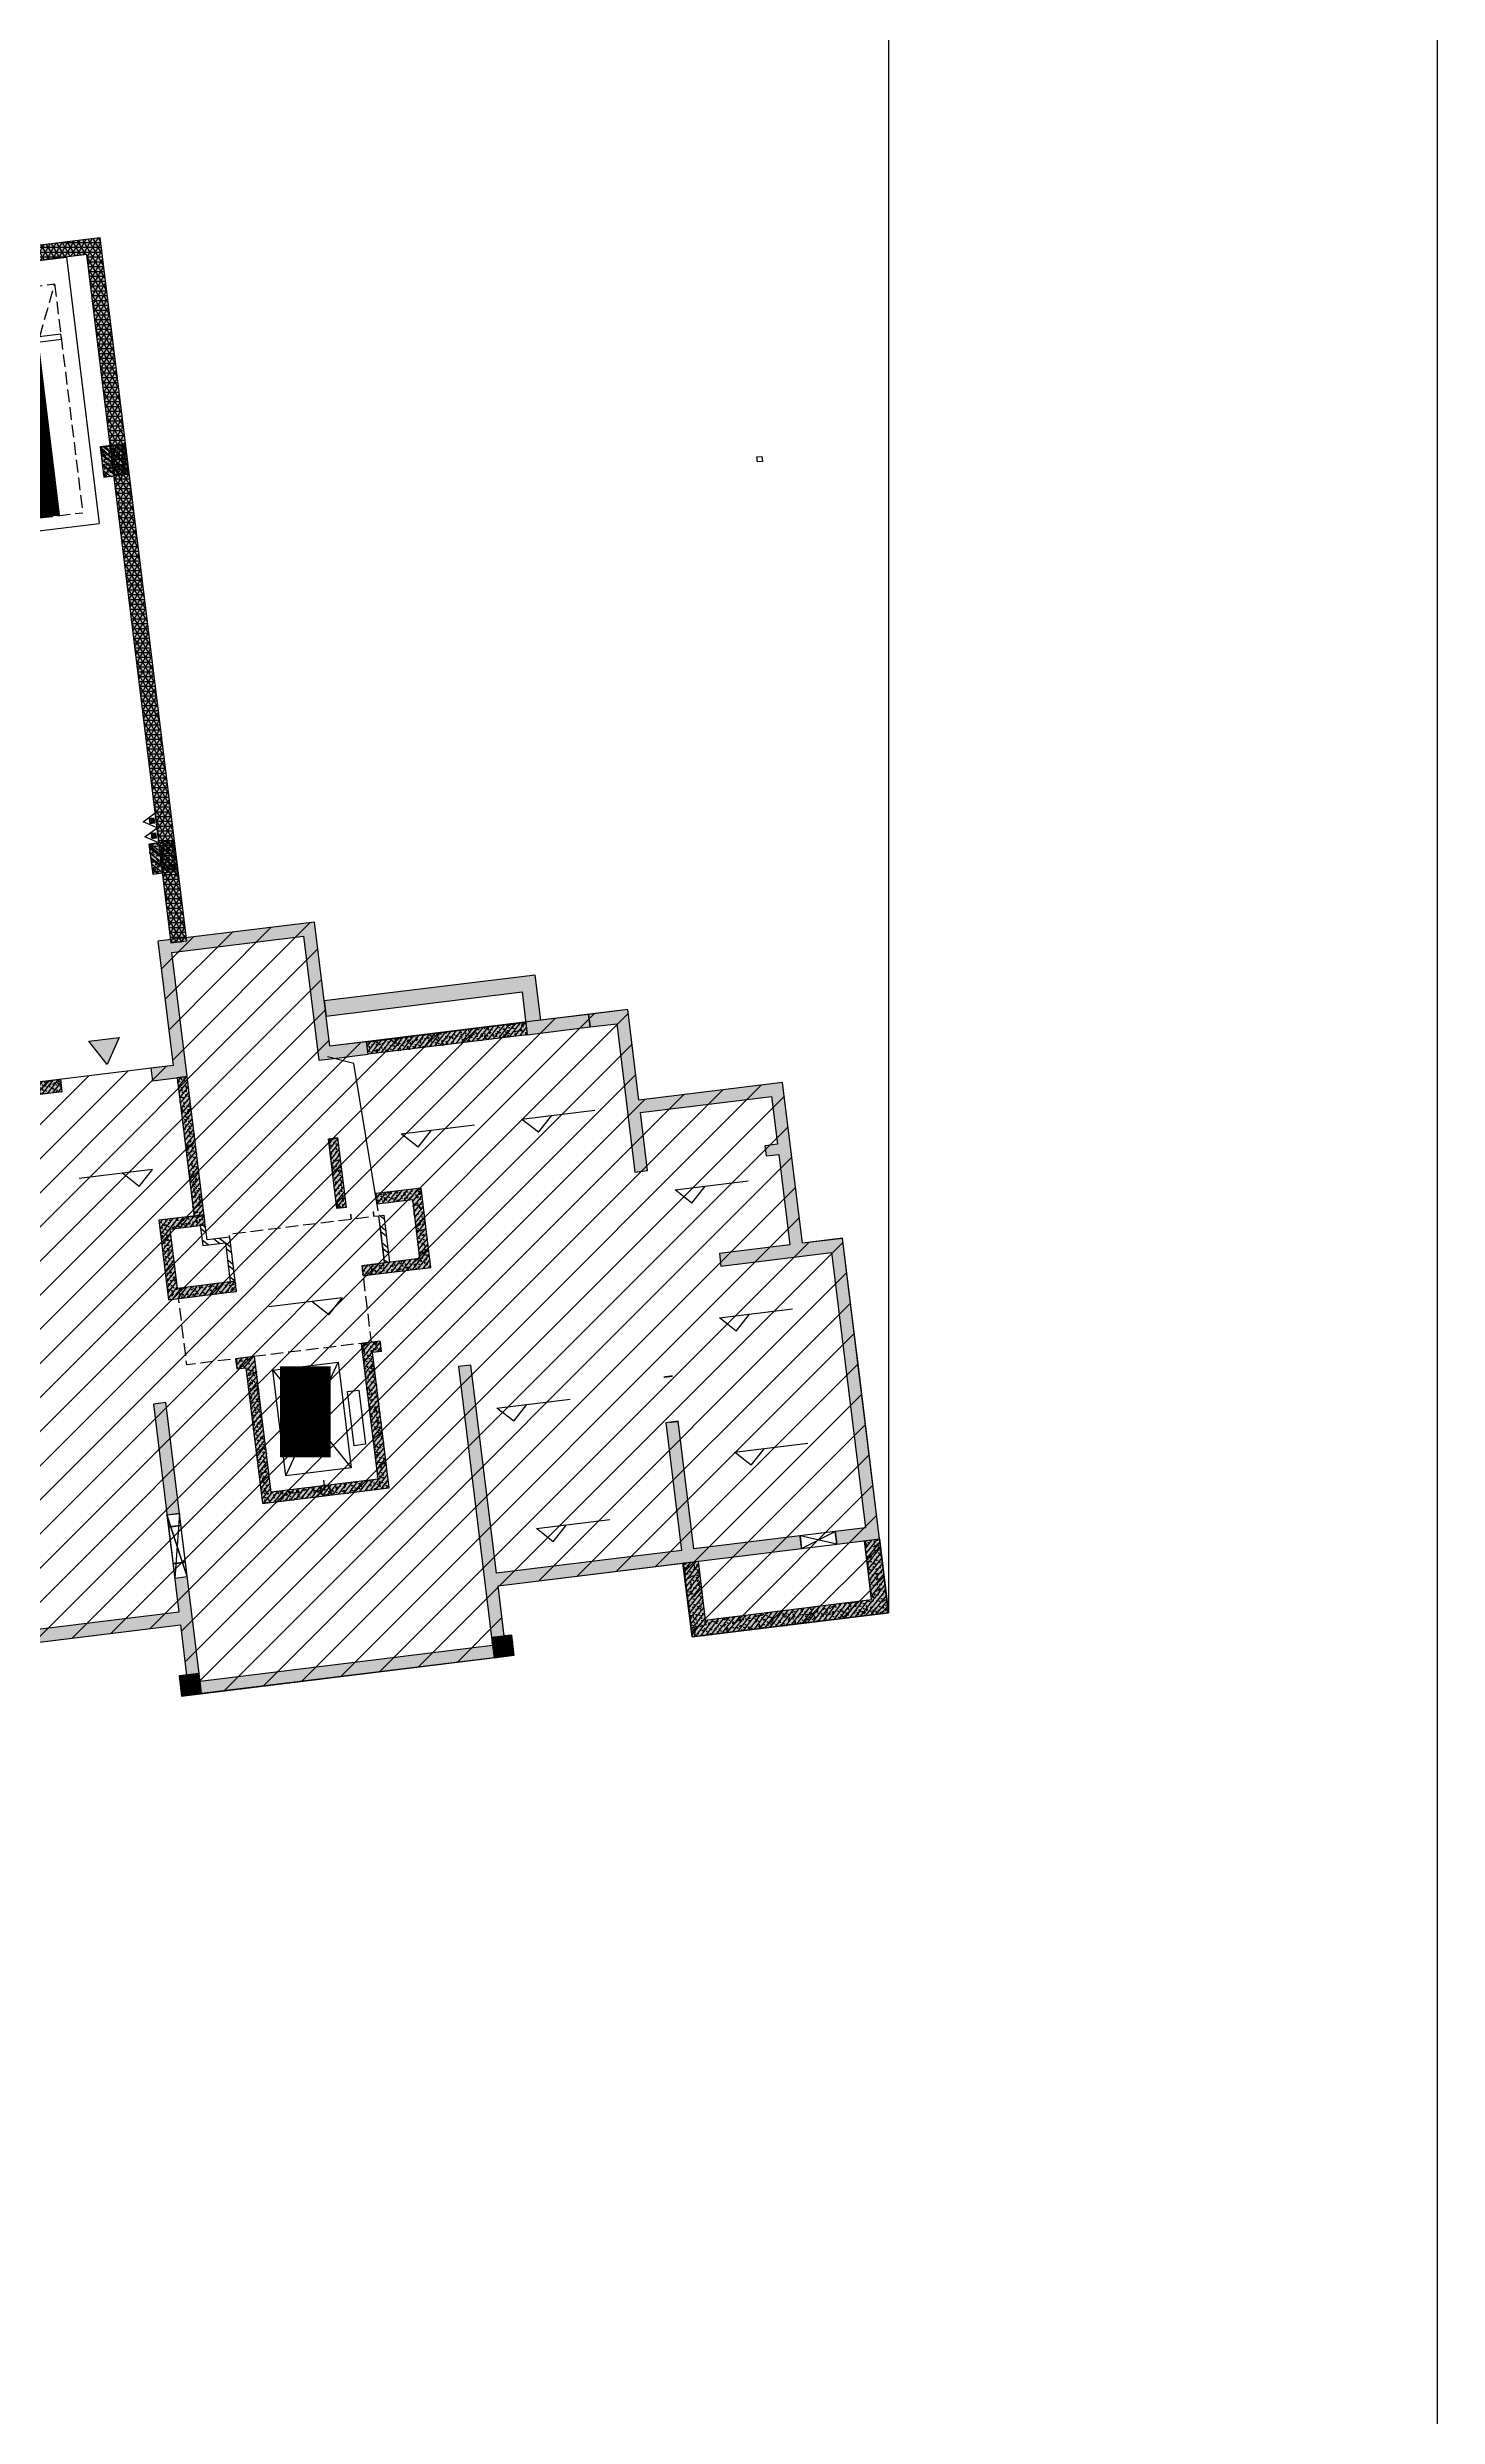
# Model space of a CAD drawing. Extents: x -1338203 to 1886333, y -783476 to 1038610.
# Drawn here: x 868427 to 895886, y -481366 to -434583 of the extents above; entities that cross this region are included whole.
import ezdxf
from ezdxf.enums import TextEntityAlignment as Align

# ---------------------------------------------------------------- set-up
doc = ezdxf.new("R2010")
doc.units = 0
doc.header["$LTSCALE"] = 1000
doc.header["$MEASUREMENT"] = 0
doc.linetypes.add('A-001-平面B2$0$__DASH', pattern=[0.35, 0.25, -0.1])
doc.linetypes.add('A01-125-交通核文字编号B2_镜像Y轴$0$DASH', pattern=[0.35, 0.25, -0.1])
for name, color, linetype, plot in [('0A-X-AREA', 6, 'Continuous', False), ('A-001-主楼组合参照B2$0$0A-X-AREA', 6, 'Continuous', False), ('A-03-平面B2$0$AAD-A-MARK', 6, 'Continuous', False), ('A-125-交通核B2$0$AAD-A-MARK', 6, 'Continuous', False), ('A01-125-交通核文字编号B2_镜像Y轴$0$AAD-A-MARK', 6, 'Continuous', False), ('S001南区墙柱$0$S001-墙柱B1_1$0$0S-A-TIPS', 10, 'Continuous', False)]:
    doc.layers.add(name, color=color, linetype=linetype, plot=plot)
for name, color, linetype in [('A-001-主楼相对位置参照$0$SURFACE', 6, 'Continuous'), ('A-001-车位参照B2$0$A-001-车位参照B2$0$0A-P-PKNG-CAR(A)', 43, 'Continuous'), ('A-03-平面B2$0$0A-A-SYMB-ELEV', 150, 'Continuous'), ('A-03-平面B2$0$0A-O-HOLE', 52, 'Continuous'), ('A-03-平面B2$0$0A-S-WALL', 255, 'Continuous'), ('A-125-交通核B2$0$0A-E-EVTR', 2, 'Continuous'), ('A-125-交通核B2$0$0A-O-HOLE', 52, 'Continuous'), ('A01-125-交通核文字编号B2_镜像Y轴$0$0A-A-SYMB-ELEV', 150, 'Continuous'), ('A01-125-交通核文字编号B2_镜像Y轴$0$0A-A-SYMB-NAME', 13, 'Continuous'), ('M03预留预埋-B2$0$0M-A-JGLD', 3, 'Continuous'), ('M03预留预埋-B2$0$0M-A-LD', 4, 'Continuous'), ('p-a-core', 1, 'Continuous'), ('p-a-regular', 5, 'Continuous'), ('S-03-墙柱B2_B1(QB)$0$0S-CC-LINE', 52, 'Continuous'), ('S-03-墙柱B2_B1(QB)$0$0S-CW-HATCH', 251, 'Continuous'), ('S-03-墙柱B2_B1(QB)$0$0S-CW-HATCH-UP', 251, 'Continuous'), ('S-03-墙柱B2_B1(QB)$0$0S-CW-LINE', 72, 'Continuous'), ('S-03-墙柱B2_B1(QB)$0$0S-S-HOLE', 55, 'Continuous'), ('S001南区墙柱$0$0S-CW-HATCH', 251, 'Continuous'), ('S001南区墙柱$0$0S-CW-HATCH-UP', 251, 'Continuous'), ('S001南区墙柱$0$0S-F-WALL-HATCH', 251, 'Continuous'), ('S001南区墙柱$0$0S-F-WALL-HATCH-UP', 251, 'Continuous'), ('S001南区墙柱$0$0S-F-WALL-LINE', 202, 'Continuous'), ('S001南区墙柱$0$S001-墙柱B1_1$0$0S-CC-LINE', 52, 'Continuous'), ('S001南区墙柱$0$S001-墙柱B1_1$0$0S-CW-HATCH-UP', 251, 'Continuous'), ('S001地下二墙柱$0$0S-CW-LINE', 72, 'Continuous'), ('地面指向箭头', 7, 'Continuous'), ('负二层消火栓$0$负二层消火栓$1$0P-EQUIP-FH', 7, 'Continuous')]:
    doc.layers.add(name, color=color, linetype=linetype)
doc.styles.add('S001南区墙柱$0$S001-墙柱B1_1$0$AAD-S', font='aad-s.shx', dxfattribs={"width": 0.7, "bigfont": 'aad-hztxt.shx'})
pattern_1 = [(45, (0, 0), (-168.38, 168.38), []), (45, (112.25, 0), (-168.38, 168.38), [])]
pattern_2 = [(45, (-12188.56, -2827.84), (-53.03301, 53.03301), []), (50, (-12188.56, -2827.84), (215.17805, -18.8256), [22.5, -247.5]), (355, (-12188.56, -2827.84), (-41.6254, 225.6576), [18, -198]), (100.4514, (-12170.63, -2829.4), (173.5528, 206.8319), [19.122, -210.3426]), (46.1842, (-12188.56, -2767.84), (320.1723, -49.6557), [33.75, -371.25]), (96.6356, (-12161.88, -2771.98), (280.3988, 292.2354), [28.683, -315.514]), (351.1842, (-12188.56, -2767.84), (280.3986, 292.2356), [27, -297]), (21, (-12158.56, -2782.84), (179.0721, -120.7857), [22.5, -247.5]), (326, (-12158.56, -2782.84), (72.9946, 217.545), [18, -198]), (71.4514, (-12143.64, -2792.9), (252.0668, 96.7591), [19.122, -210.3426]), (37.5, (-12188.56, -2827.84), (3.64796, 99.86816), [0, -195.6, 0, -201, 0, -198.75]), (7.5, (-12188.56, -2827.84), (78.92086, 118.3235), [0, -114.6, 0, -191.1, 0, -75.75]), (327.5, (-12255.46, -2827.84), (160.14673, -6.76646), [0, -75, 0, -234, 0, -310.5]), (317.5, (-12285.46, -2827.84), (174.95585, 30.0315), [0, -97.5, 0, -155.4, 0, -220.5])]
pattern_3 = [(45, (0, 0), (-53.03301, 53.03301), []), (50, (0, 0), (215.1781, -18.8256), [22.5, -247.5]), (355, (0, 0), (-41.6254, 225.6576), [18, -198]), (100.4514, (17.93, -1.57), (173.5528, 206.8319), [19.122, -210.3426]), (46.1842, (0, 60), (320.1723, -49.6557), [33.75, -371.25]), (96.6356, (26.68, 55.86), (280.3988, 292.2354), [28.683, -315.514]), (351.1842, (0, 60), (280.3986, 292.2356), [27, -297]), (21, (30, 45), (179.0721, -120.7857), [22.5, -247.5]), (326, (30, 45), (72.9946, 217.545), [18, -198]), (71.4514, (44.92, 34.93), (252.0668, 96.7591), [19.122, -210.3426]), (37.5, (0, 0), (3.64796, 99.86816), [0, -195.6, 0, -201, 0, -198.75]), (7.5, (0, 0), (78.92086, 118.3235), [0, -114.6, 0, -191.1, 0, -75.75]), (327.5, (-66.9, 0), (160.14673, -6.76646), [0, -75, 0, -234, 0, -310.5]), (317.5, (-96.9, 0), (174.95585, 30.0315), [0, -97.5, 0, -155.4, 0, -220.5])]

# ---------------------------------------------------------------- blocks, each defined once
blk = doc.blocks.new('A-001-主楼相对位置参照')
at = {"layer": 'A-001-主楼相对位置参照$0$SURFACE', "ltscale": 0.5, "elevation": 83050}
blk.add_lwpolyline([(116087, -279159), (116074, -279060), (116174, -279048), (116186, -279147)], close=True, dxfattribs=at)
blk.add_lwpolyline([(116087, -279159), (116074, -279060), (116174, -279048), (116186, -279147)], close=True, dxfattribs=at)
blk = doc.blocks.new('A01-125-交通核文字编号B2_镜像Y轴')
at = {"layer": 'A01-125-交通核文字编号B2_镜像Y轴$0$0A-A-SYMB-ELEV'}
for p, q in [((795, 3728), (-664, 3728)), ((495, 3428), (195, 3728)), ((495, 3428), (795, 3728))]:
    blk.add_line(p, q, dxfattribs=at)
at = {"layer": 'A01-125-交通核文字编号B2_镜像Y轴$0$0A-A-SYMB-NAME', "linetype": 'A01-125-交通核文字编号B2_镜像Y轴$0$DASH', "extrusion": (-1.22465e-16, 0, -1), "flags": 128}
blk.add_lwpolyline([(-1260, 2790), (2410, 2790), (2410, 4110), (1260, 4110), (1260, 5250), (-1710, 5250), (-1712, 4310), (-1260, 4310)], close=True, dxfattribs=at)
at = {"layer": 'A01-125-交通核文字编号B2_镜像Y轴$0$AAD-A-MARK', "extrusion": (-1.22465e-16, 0, -1)}
for q in [(-200, 0), (0, 200)]:
    blk.add_line((0, 0), q, dxfattribs=at)
blk.add_circle((0, 0), 100, dxfattribs=at)
blk = doc.blocks.new('A-125-交通核B2$0$xx')
at = {"layer": 'A-125-交通核B2$0$0A-E-EVTR'}
for p, q in [((1798, 2385), (498, 2385)), ((498, 2385), (498, 285)), ((1798, 285), (498, 2385)), ((1798, 2385), (498, 285)), ((1798, 285), (1798, 2385)), ((381, 1791), (156, 1791)), ((156, 1791), (156, 711)), ((381, 711), (381, 1791)), ((156, 711), (381, 711)), ((498, 285), (1798, 285))]:
    blk.add_line(p, q, dxfattribs=at)
blk = doc.blocks.new('A-125-交通核B2')
h = blk.add_hatch()
h.set_pattern_fill('ANSI32', color=256, scale=50)
h.set_pattern_definition(pattern_1)
h.paths.add_polyline_path([(-1713, 5250), (-1810, 5250), (-1810, 4310), (-1713, 4310)])
h = blk.add_hatch()
h.set_pattern_fill('ANSI32', color=256, scale=50)
h.set_pattern_definition(pattern_1)
h.paths.add_polyline_path([(1360, 4310), (1260, 4310), (1260, 5190), (1710, 5190), (1710, 5490), (1810, 5490), (1810, 5090), (1360, 5090)])
for points in [[(-1713, 5250), (-1810, 5250), (-1810, 4310), (-1713, 4310)], [(1360, 4310), (1260, 4310), (1260, 5190), (1710, 5190), (1710, 5490), (1810, 5490), (1810, 5090), (1360, 5090)]]:
    blk.add_lwpolyline(points, close=True)
at = {"layer": 'A-125-交通核B2$0$0A-O-HOLE', "flags": 128}
blk.add_lwpolyline([(-1710, 5350), (-1593, 8294), (-1090, 8490)], dxfattribs=at)
at = {"layer": 'A-125-交通核B2$0$AAD-A-MARK'}
for q in [(0, 200), (200, 0)]:
    blk.add_line((0, 0), q, dxfattribs=at)
blk.add_circle((0, 0), 100, dxfattribs=at)
blk.add_blockref('A-125-交通核B2$0$xx', (-1060, 90))
blk = doc.blocks.new('A-03-平面B2')
at = {"layer": 'A-03-平面B2$0$0A-A-SYMB-ELEV'}
for p, q in [((18688, 6702), (17229, 6702)), ((18388, 6402), (18088, 6702)), ((18388, 6402), (18688, 6702)), ((23950, 6500), (23650, 6800)), ((23650, 6800), (25109, 6800)), ((23950, 6500), (24250, 6800)), ((26344, 6500), (26044, 6800)), ((26044, 6800), (27502, 6800)), ((26344, 6500), (26644, 6800)), ((29182, 4742), (28882, 5042)), ((28882, 5042), (30341, 5042)), ((29182, 4742), (29482, 5042)), ((29744, 2129), (29444, 2429)), ((29444, 2429), (30902, 2429)), ((29744, 2129), (30044, 2429)), ((25163, 895), (24863, 1195)), ((24863, 1195), (26322, 1195)), ((25163, 895), (25463, 1195)), ((29715, -539), (29415, -239)), ((29415, -239), (30874, -239)), ((29715, -539), (30015, -239)), ((25649, -1562), (25349, -1262)), ((25349, -1262), (26808, -1262)), ((25649, -1562), (25949, -1262))]:
    blk.add_line(p, q, dxfattribs=at)
at = {"layer": 'A-03-平面B2$0$0A-O-HOLE', "flags": 128}
blk.add_lwpolyline([(18390, -110), (18140, -110), (18140, -1360), (18390, -1360)], close=True, dxfattribs=at)
for points in [[(18390, -110), (18140, -1360)], [(18390, -1360), (18140, -110)]]:
    blk.add_lwpolyline(points, dxfattribs=at)
at = {"layer": 'A-03-平面B2$0$AAD-A-MARK'}
for q in [(21100, 0), (21100, 0), (21100, 0), (21300, 200), (21300, 200), (21300, 200)]:
    blk.add_line((21300, 0), q, dxfattribs=at)
blk.add_circle((21300, 0), 100, dxfattribs=at)
blk.add_circle((21300, 0), 100, dxfattribs=at)
blk.add_circle((21300, 0), 100, dxfattribs=at)
at = {"xscale": -1}
blk.add_blockref('A-125-交通核B2', (21300, 0), dxfattribs=at)
at = {"layer": 'A-03-平面B2$0$0A-S-WALL'}
blk.add_blockref('A01-125-交通核文字编号B2_镜像Y轴', (21300, 0), dxfattribs=at)
blk = doc.blocks.new('A-001-主楼组合参照B2')
at = {"ltscale": 0.002}
h = blk.add_hatch(dxfattribs=at)
h.set_pattern_fill('ANSI31', color=8, scale=300)
h.set_pattern_definition([(45, (-290759.76, -7878.1), (-336.7596, 336.7596), [])])
h.paths.add_polyline_path([(66281, -186940), (66281, -185540), (62441, -185540), (62441, -181550), (55141, -181550), (55141, -185540), (51301, -185540), (51301, -186940), (44981, -186940), (44981, -185540), (41131, -185540), (41131, -181650), (37392, -181650), (37392, -179560), (38191, -179560), (38191, -176360), (41051, -176360), (41051, -174560), (42851, -174560), (42851, -173660), (46981, -173660), (46981, -172090), (50101, -172090), (50101, -174560), (67481, -174560), (67481, -172090), (70601, -172090), (70601, -174560), (76531, -174560), (76531, -176360), (79391, -176360), (79391, -179560), (80191, -179560), (80191, -182110), (81091, -182110), (81091, -185540), (72601, -185540), (72601, -186940)])
h.paths.add_polyline_path([(2291, -185540), (9781, -185540), (9781, -186540), (9631, -186540), (9631, -186940), (16251, -186940), (16251, -186540), (16101, -186540), (16101, -185540), (23691, -185540), (23691, -179560), (22891, -179560), (22891, -176360), (20031, -176360), (20031, -174560), (18231, -174560), (18231, -173660), (14101, -173660), (14101, -172090), (10981, -172090), (10981, -174560), (-6399, -174560), (-6399, -172090), (-9519, -172090), (-9519, -174560), (-15449, -174560), (-15449, -176360), (-18309, -176360), (-18309, -179560), (-19109, -179560), (-19109, -181610), (-20009, -181610), (-20009, -185540), (-11519, -185540), (-11519, -186540), (-11669, -186540), (-11669, -186940), (-5049, -186940), (-5049, -186540), (-5199, -186540), (-5199, -185540), (-1359, -185540), (-1359, -181550), (2291, -181550)])
h.paths.add_polyline_path([(-109959, -168806), (-109959, -173536), (-109709, -173536), (-103819, -173536), (-103819, -177236), (-99249, -177236), (-99249, -178036), (-92869, -178036), (-92869, -177236), (-71299, -177236), (-71299, -178036), (-64919, -178036), (-64919, -177236), (-54209, -177236), (-54209, -168806), (-59109, -168806), (-59109, -167906), (-62059, -167906), (-62059, -168806), (-64369, -168806), (-64369, -167456), (-66169, -167456), (-66169, -165386), (-69469, -165386), (-69469, -167386), (-71849, -167386), (-71849, -168806), (-82159, -168806), (-82159, -167906), (-85209, -167906), (-85209, -168806), (-92319, -168806), (-92319, -167386), (-94699, -167386), (-94699, -165386), (-97999, -165386), (-97999, -167456), (-99799, -167456), (-99799, -168806)])
h.paths.add_polyline_path([(-115664, -225244), (-115664, -225844), (-115414, -225844), (-115414, -225244), (-114084, -225244), (-114084, -225844), (-113834, -225844), (-113834, -225244), (-112009, -225244), (-112009, -225844), (-111589, -225844), (-111589, -225244), (-92909, -225244), (-92909, -225844), (-92489, -225844), (-92489, -225244), (-90664, -225244), (-90664, -225844), (-90414, -225844), (-90414, -225244), (-89084, -225244), (-89084, -225844), (-88834, -225844), (-88834, -225244), (-82964, -225244), (-82964, -225844), (-82714, -225844), (-82714, -225244), (-81384, -225244), (-81384, -225844), (-81134, -225844), (-81134, -225244), (-79309, -225244), (-79309, -225844), (-78889, -225844), (-78889, -225244), (-60209, -225244), (-60209, -225844), (-59789, -225844), (-59789, -225244), (-57964, -225244), (-57964, -225844), (-57714, -225844), (-57714, -225244), (-56384, -225244), (-56384, -225844), (-56134, -225844), (-56134, -225244), (-53249, -225244), (-53249, -216464), (-53249, -216464), (-56519, -216464), (-56519, -216464), (-59959, -216464), (-59959, -215464), (-67989, -215464), (-67989, -211894), (-71109, -211894), (-71109, -215464), (-79139, -215464), (-79139, -216464), (-81759, -216464), (-81759, -215464), (-83909, -215464), (-83909, -216464), (-86599, -216464), (-87849, -216464), (-92659, -216464), (-92659, -215464), (-100689, -215464), (-100689, -211894), (-103809, -211894), (-103809, -215464), (-111839, -215464), (-111839, -215464), (-114239, -215464), (-114239, -215464), (-116459, -215464), (-116459, -216464), (-118549, -216464), (-118549, -221294), (-119249, -221294), (-119249, -221894), (-118549, -221894), (-118549, -223844), (-119249, -223844), (-119249, -224444), (-118549, -224444), (-118549, -225244)])
h.paths.add_polyline_path([(-11949, -235160), (-15609, -235160), (-15609, -237714), (-16509, -237714), (-16509, -241140), (-8019, -241140), (-8019, -242140), (-8169, -242140), (-8169, -242540), (-1549, -242540), (-1549, -242140), (-1699, -242140), (-1699, -241140), (13281, -241140), (13281, -242140), (13131, -242140), (13131, -242540), (19751, -242540), (19751, -242140), (19601, -242140), (19601, -241140), (27191, -241140), (27191, -239340), (27191, -239340), (27191, -237140), (27191, -237140), (27191, -235250), (23441, -235250), (23441, -230950), (23441, -230160), (21531, -230160), (17601, -230160), (17602, -227690), (14482, -227690), (14481, -230160), (-2899, -230160), (-2899, -227690), (-6019, -227690), (-6019, -230160), (-9949, -230160), (-11949, -230160)])
h.paths.add_polyline_path([(67491, -237140), (67491, -235160), (71151, -235160), (71151, -234560), (73051, -234560), (73051, -230160), (77081, -230160), (77081, -227690), (80201, -227690), (80201, -230160), (97581, -230160), (97581, -227690), (100701, -227690), (100701, -230160), (104631, -230160), (106631, -230160), (106631, -231960), (109491, -231960), (109491, -235160), (110291, -235160), (110291, -237713), (111191, -237713), (111191, -241140), (102701, -241140), (102701, -242140), (102851, -242140), (102851, -242540), (96231, -242540), (96231, -242140), (96381, -242140), (96381, -241140), (81401, -241140), (81401, -242140), (81551, -242140), (81551, -242540), (74931, -242540), (74931, -242140), (75081, -242140), (75081, -241140), (67491, -241140), (67491, -239340)])
h.paths.add_polyline_path([(11811, -302465), (13796, -302220), (17696, -301741), (17394, -299289), (20491, -298908), (20793, -301359), (25884, -300733), (26493, -305676), (29133, -305351), (28525, -300408), (38043, -299237), (37741, -296785), (40838, -296404), (41140, -298856), (45040, -298376), (47025, -298132), (47636, -303094), (50474, -302745), (51268, -302647), (51580, -305181), (52178, -310042), (48297, -310519), (48118, -309060), (44465, -309509), (44588, -310502), (44736, -310484), (44785, -310881), (38215, -311689), (38166, -311292), (38315, -311274), (38193, -310281), (23325, -312111), (23447, -313103), (23596, -313085), (23645, -313482), (17074, -314290), (17025, -313893), (17174, -313875), (17052, -312883), (1787, -314761), (1909, -315753), (2058, -315735), (2107, -316132), (-4463, -316941), (-4512, -316544), (-4363, -316525), (-4485, -315533), (-12912, -316570), (-13331, -313165), (-12437, -313055), (-12507, -312490), (-12749, -310524), (-11955, -310427), (-12346, -307251), (-9507, -306901), (-9727, -305115), (-7940, -304896), (-8050, -304003), (-3951, -303497), (-4143, -301939), (-1046, -301558), (-745, -304010), (7186, -303034), (7796, -307996), (12421, -307427)])
h.paths.add_polyline_path([(118676, -301883), (118079, -297021), (118079, -297019), (118009, -296454), (117768, -294488), (116974, -294586), (116584, -291410), (113745, -291758), (113526, -289972), (111540, -290216), (107640, -290695), (107339, -288243), (104242, -288623), (104543, -291075), (87293, -293193), (86992, -290742), (83895, -291122), (84196, -293574), (80295, -294053), (78310, -294297), (78920, -299259), (76081, -299608), (75287, -299705), (75598, -302240), (76016, -305641), (83549, -304716), (83671, -305708), (83522, -305726), (83571, -306123), (90142, -305317), (90093, -304920), (89944, -304938), (89822, -303945), (104690, -302119), (104812, -303112), (104663, -303130), (104712, -303527), (111283, -302720), (111234, -302323), (111085, -302341), (110963, -301349), (114617, -300901), (114796, -302359)])
at = {"layer": 'A-001-主楼组合参照B2$0$0A-X-AREA', "elevation": 83050, "flags": 128}
for points in [[(118676, -301883), (118079, -297021), (118079, -297019), (118009, -296454), (117768, -294488), (116974, -294586), (116584, -291410), (113745, -291758), (113526, -289972), (111540, -290216), (111540, -290216), (107640, -290695), (107339, -288243), (104242, -288623), (104543, -291075), (87293, -293193)], [(89822, -303945), (104690, -302119), (104812, -303112), (104663, -303130), (104712, -303527), (111283, -302720), (111234, -302323), (111085, -302341), (110963, -301349), (114617, -300901), (114796, -302359), (118676, -301883)]]:
    blk.add_lwpolyline(points, dxfattribs=at)
blk.add_blockref('A-001-主楼相对位置参照', (0, 0))
at = {"ltscale": 0.002, "rotation": 7.001406317028183}
blk.add_blockref('A-03-平面B2', (86406, -302058, 83050), dxfattribs=at)
blk = doc.blocks.new('M03预留预埋-B2')
at = {"layer": 'M03预留预埋-B2$0$0M-A-JGLD', "elevation": 2850000}
for points in [[(18390, -360, 0, 0, 0), (18390, -1075, 30, 30, 0), (18140, -1075, 0, 0, 0), (18140, -345, 30, 30, 0), (18390, -345, 30, 30, 0)], [(31200, -2290, 0, 0, 0), (30500, -2290, 30, 30, 0), (30500, -2040, 0, 0, 0), (31200, -2040, 30, 30, 0), (31200, -2290, 30, 30, 0)]]:
    blk.add_lwpolyline(points, format="xyseb", dxfattribs=at)
at = {"layer": 'M03预留预埋-B2$0$0M-A-LD'}
for points, elevation in [([(22465, 5250, 0, 0, 0), (22915, 5250, 30, 30, 0), (22915, 5350, 0, 0, 0), (22465, 5350, 30, 30, 0), (22465, 5250, 30, 30, 0)], 2600), ([(28390, 1400, 0, 0, 0), (28390, 500, 30, 30, 0), (28210, 500, 0, 0, 0), (28210, 1400, 30, 30, 0), (28390, 1400, 30, 30, 0)], 2850000)]:
    blk.add_lwpolyline(points, format="xyseb", dxfattribs=dict(at, elevation=elevation))
blk = doc.blocks.new('M001-预留预埋B2')
at = {"rotation": 7.001406278665004}
blk.add_blockref('M03预留预埋-B2', (86406, -302058, 83050), dxfattribs=at)
blk = doc.blocks.new('负二层消火栓$0$负二层消火栓$1$$TwtSys$00000546')
h = blk.add_hatch()
h.set_pattern_fill('ANSI31', color=256, scale=200, style=0)
h.set_pattern_definition([(45, (-38543.802, -6670.83), (-17.67767, 17.67767), [])])
h.paths.add_polyline_path([(-65, 174), (65, 174), (65, 44), (-65, 44)])
for points in [[(0, 344), (-198, 0), (198, 0)], [(-65, 174), (65, 174), (65, 44), (-65, 44)]]:
    blk.add_lwpolyline(points, close=True)
blk = doc.blocks.new('负二层消火栓')
at = {"layer": '负二层消火栓$0$负二层消火栓$1$0P-EQUIP-FH', "xscale": -0.7499999999999999, "yscale": 0.7499999999999999, "zscale": 0.75, "rotation": 97.00140627865895}
for p in [(104209, -286234, 166100), (104245, -286530, 166100)]:
    blk.add_blockref('负二层消火栓$0$负二层消火栓$1$$TwtSys$00000546', p, dxfattribs=at)
blk = doc.blocks.new('S-03-墙柱B2_B1(QB)')
at = {"layer": 'S-03-墙柱B2_B1(QB)$0$0S-CW-HATCH'}
h = blk.add_hatch(color=256, dxfattribs=at)
h.dxf.hatch_style = 1
h.paths.add_polyline_path([(27610, 8690), (27610, 8440), (28140, 8440), (28140, 5490), (28390, 5490), (28390, 6640), (31000, 6640), (31000, 5690), (30750, 5690), (30750, 5490), (31000, 5490), (31000, 3690), (29600, 3690), (29600, 3440), (31800, 3440), (31800, -2040), (31200, -2040), (31200, -2290), (32050, -2290), (32050, 3690), (31250, 3690), (31250, 6890), (28390, 6890), (28390, 8690)])
h.paths.add_polyline_path([(23190, 8440), (23190, 8690), (22460, 8690), (22460, 11160), (19340, 11160), (19340, 8690), (18900, 8690), (18900, 8440), (19590, 8440), (19590, 10910), (22210, 10910), (22210, 8440)])
h = blk.add_hatch(color=256, dxfattribs=at)
h.dxf.hatch_style = 1
h.paths.add_polyline_path([(26360, 9290), (26360, 8440), (27610, 8440), (27610, 8690), (26660, 8690), (26660, 9590), (22460, 9590), (22460, 9290)])
h = blk.add_hatch(color=256, dxfattribs=at)
h.dxf.hatch_style = 1
h.paths.add_polyline_path([(14990, 8690), (17100, 8690), (17100, 8440), (14990, 8440)])
h = blk.add_hatch(color=256, dxfattribs=at)
h.dxf.hatch_style = 1
h.paths.add_polyline_path([(19590, 8440), (19390, 8440), (19390, 5670), (19590, 5670)])
h = blk.add_hatch(color=256, dxfattribs=at)
h.dxf.hatch_style = 1
h.paths.add_polyline_path([(23190, 8690), (26360, 8690), (26360, 8440), (23190, 8440)])
h = blk.add_hatch(color=256, dxfattribs=at)
h.dxf.hatch_style = 1
h.paths.add_polyline_path([(22210, 6880), (22390, 6880), (22390, 5490), (22210, 5490)])
h = blk.add_hatch(color=256, dxfattribs=at)
h.dxf.hatch_style = 1
h.paths.add_polyline_path([(18690, 5690), (18690, 4110), (19850, 4110), (20040, 4110), (20040, 4310), (18890, 4310), (18890, 5490), (19590, 5490), (19590, 5690)])
h = blk.add_hatch(color=256, dxfattribs=at)
h.dxf.hatch_style = 1
h.paths.add_polyline_path([(23710, 4310), (22560, 4310), (22560, 4110), (22750, 4110), (23910, 4110), (23910, 5690), (23010, 5690), (23010, 5490), (23710, 5490)])
h = blk.add_hatch(color=256, dxfattribs=at)
h.dxf.hatch_style = 1
h.paths.add_polyline_path([(20240, 2790), (19860, 2790), (19860, 2590), (20040, 2590), (20040, -110), (22560, -110), (22560, 2590), (22740, 2590), (22740, 2790), (22360, 2790), (22360, 90), (20240, 90)])
h = blk.add_hatch(color=256, dxfattribs=at)
h.dxf.hatch_style = 1
h.paths.add_polyline_path([(18390, -1360), (18140, -1360), (18140, -2040), (14410, -2040), (14410, -2290), (18140, -2290), (18140, -3290), (18390, -3290)])
h.paths.add_polyline_path([(18140, -110), (18390, -110), (18390, 2100), (18140, 2100)])
h = blk.add_hatch(color=256, dxfattribs=at)
h.dxf.hatch_style = 1
h.paths.add_polyline_path([(30500, -2040), (31200, -2040), (31200, -2040), (28390, -2040), (28390, 500), (28140, 500), (28140, -2040), (24460, -2040), (24460, 2100), (24210, 2100), (24210, -3290), (24460, -3290), (24460, -2290), (31200, -2290), (31200, -2290), (30500, -2290)])
h = blk.add_hatch(color=256, dxfattribs=at)
h.dxf.hatch_style = 1
h.paths.add_polyline_path([(31750, -2290), (32050, -2290), (32050, -3760), (28140, -3760), (28140, -2290), (28440, -2290), (28440, -3460), (31750, -3460)])
h = blk.add_hatch(color=256, dxfattribs=at)
h.dxf.hatch_style = 1
h.paths.add_polyline_path([(18390, -3290), (17990, -3290), (17990, -3690), (18390, -3690)])
h = blk.add_hatch(color=256, dxfattribs=at)
h.dxf.hatch_style = 1
h.paths.add_polyline_path([(18390, -3440), (24210, -3440), (24210, -3690), (18390, -3690)])
h = blk.add_hatch(color=256, dxfattribs=at)
h.dxf.hatch_style = 1
h.paths.add_polyline_path([(24610, -3290), (24210, -3290), (24210, -3690), (24610, -3690)])
at = {"layer": 'S-03-墙柱B2_B1(QB)$0$0S-CW-HATCH-UP'}
h = blk.add_hatch(dxfattribs=at)
h.set_pattern_fill('钢筋混凝土', color=256, scale=30)
h.set_pattern_definition(pattern_3)
h.paths.add_polyline_path([(27610, 8690), (27610, 8440), (28140, 8440), (28140, 5490), (28390, 5490), (28390, 6640), (31000, 6640), (31000, 5690), (30750, 5690), (30750, 5490), (31000, 5490), (31000, 3690), (29600, 3690), (29600, 3440), (31800, 3440), (31800, -2040), (31200, -2040), (31200, -2290), (32050, -2290), (32050, 3690), (31250, 3690), (31250, 6890), (28390, 6890), (28390, 8690)])
h.paths.add_polyline_path([(23190, 8440), (23190, 8690), (22460, 8690), (22460, 11160), (19340, 11160), (19340, 8690), (18900, 8690), (18900, 8440), (19590, 8440), (19590, 10910), (22210, 10910), (22210, 8440)])
h = blk.add_hatch(dxfattribs=at)
h.set_pattern_fill('钢筋混凝土', color=256, scale=30)
h.set_pattern_definition([(45, (0, -3744.9), (-53.033, 53.033), []), (50, (0, -3744.9), (215.1781, -18.8256), [22.5, -247.5]), (355, (0, -3744.9), (-41.6254, 225.6576), [18, -198]), (100.4514, (17.93, -3746.47), (173.5528, 206.8319), [19.122, -210.3426]), (46.1842, (0, -3684.9), (320.1723, -49.6557), [33.75, -371.25]), (96.6356, (26.68, -3689.04), (280.3988, 292.2354), [28.683, -315.514]), (351.1842, (0, -3684.9), (280.3986, 292.2356), [27, -297]), (21, (30, -3699.9), (179.0721, -120.7857), [22.5, -247.5]), (326, (30, -3699.9), (72.9946, 217.545), [18, -198]), (71.4514, (44.92, -3709.96), (252.0668, 96.7591), [19.122, -210.3426]), (37.5, (0, -3744.9), (3.64796, 99.86816), [0, -195.6, 0, -201, 0, -198.75]), (7.5, (0, -3744.9), (78.92086, 118.3235), [0, -114.6, 0, -191.1, 0, -75.75]), (327.5, (-66.9, -3744.9), (160.14673, -6.76646), [0, -75, 0, -234, 0, -310.5]), (317.5, (-96.9, -3744.9), (174.95585, 30.0315), [0, -97.5, 0, -155.4, 0, -220.5])])
h.paths.add_polyline_path([(26360, 9290), (26360, 8440), (27610, 8440), (27610, 8690), (26660, 8690), (26660, 9590), (22460, 9590), (22460, 9290)])
h = blk.add_hatch(dxfattribs=at)
h.set_pattern_fill('钢筋混凝土', color=256, scale=30)
h.set_pattern_definition([(45, (3440, 1800), (-53.033, 53.033), []), (50, (3440, 1800), (215.178, -18.8256), [22.5, -247.5]), (355, (3440, 1800), (-41.6254, 225.6576), [18, -198]), (100.4514, (3457.93, 1798.43), (173.5528, 206.832), [19.122, -210.3426]), (46.1842, (3440, 1860), (320.1723, -49.6557), [33.75, -371.25]), (96.6356, (3466.68, 1855.86), (280.399, 292.2354), [28.683, -315.514]), (351.1842, (3440, 1860), (280.3986, 292.2356), [27, -297]), (21, (3470, 1845), (179.0721, -120.7857), [22.5, -247.5]), (326, (3470, 1845), (72.9946, 217.545), [18, -198]), (71.4514, (3484.92, 1834.93), (252.0668, 96.7591), [19.122, -210.3426]), (37.5, (3440, 1800), (3.64796, 99.86816), [0, -195.6, 0, -201, 0, -198.75]), (7.5, (3440, 1800), (78.92086, 118.3235), [0, -114.6, 0, -191.1, 0, -75.75]), (327.5, (3373.1, 1800), (160.14673, -6.76646), [0, -75, 0, -234, 0, -310.5]), (317.5, (3343.1, 1800), (174.9559, 30.0315), [0, -97.5, 0, -155.4, 0, -220.5])])
h.paths.add_polyline_path([(14990, 8690), (17100, 8690), (17100, 8440), (14990, 8440)])
h = blk.add_hatch(dxfattribs=at)
h.set_pattern_fill('钢筋混凝土', color=256, scale=30)
h.set_pattern_definition([(45, (-499454.63, 419335.434), (-53.033009, 53.033009), []), (50, (-499454.63, 419335.43), (215.178055, -18.82564), [22.5, -247.5]), (355, (-499454.63, 419335.43), (-41.6254, 225.65764), [18, -198]), (100.4514, (-499436.7, 419333.87), (173.552815, 206.83186), [19.12206, -210.342634]), (46.1842, (-499454.63, 419395.43), (320.17231, -49.6557), [33.75, -371.25]), (96.6356, (-499427.95, 419391.3), (280.39881, 292.23536), [28.68309, -315.5139]), (351.1842, (-499454.63, 419395.43), (280.39858, 292.23558), [27, -297]), (21, (-499424.63, 419380.43), (179.072116, -120.785667), [22.5, -247.5]), (326, (-499424.63, 419380.43), (72.9946, 217.54501), [18, -198]), (71.4514, (-499409.7, 419370.37), (252.06679, 96.75915), [19.12206, -210.342634]), (37.5, (-499454.63, 419335.434), (3.647957, 99.868156), [0, -195.6, 0, -201, 0, -198.75]), (7.5, (-499454.63, 419335.43), (78.920861, 118.323514), [0, -114.6, 0, -191.1, 0, -75.75]), (327.5, (-499521.53, 419335.434), (160.146731, -6.766462), [0, -75, 0, -234, 0, -310.5]), (317.5, (-499551.53, 419335.43), (174.95585, 30.031495), [0, -97.5, 0, -155.4, 0, -220.5])])
h.paths.add_polyline_path([(19590, 8440), (19390, 8440), (19390, 5670), (19590, 5670)])
h = blk.add_hatch(dxfattribs=at)
h.set_pattern_fill('钢筋混凝土', color=256, scale=30)
h.set_pattern_definition([(45, (0, 37214.974), (-53.03301, 53.03301), []), (50, (0, 37214.97), (215.17805, -18.82564), [22.5, -247.5]), (355, (0, 37214.97), (-41.6254, 225.6576), [18, -198]), (100.4514, (17.93, 37213.4), (173.5528, 206.8319), [19.122, -210.3426]), (46.1842, (0, 37274.97), (320.1723, -49.6557), [33.75, -371.25]), (96.6356, (26.68, 37270.84), (280.3988, 292.2354), [28.683, -315.514]), (351.1842, (0, 37274.97), (280.3986, 292.2356), [27, -297]), (21, (30, 37259.97), (179.0721, -120.7857), [22.5, -247.5]), (326, (30, 37259.97), (72.9946, 217.545), [18, -198]), (71.4514, (44.92, 37249.9), (252.0668, 96.7591), [19.122, -210.3426]), (37.5, (0, 37214.974), (3.64796, 99.86816), [0, -195.6, 0, -201, 0, -198.75]), (7.5, (0, 37214.97), (78.92086, 118.3235), [0, -114.6, 0, -191.1, 0, -75.75]), (327.5, (-66.9, 37214.974), (160.14673, -6.76646), [0, -75, 0, -234, 0, -310.5]), (317.5, (-96.9, 37214.97), (174.95585, 30.0315), [0, -97.5, 0, -155.4, 0, -220.5])])
h.paths.add_polyline_path([(23190, 8690), (26360, 8690), (26360, 8440), (23190, 8440)])
h = blk.add_hatch(dxfattribs=at)
h.set_pattern_fill('钢筋混凝土', color=256, scale=30)
h.set_pattern_definition([(45, (0, 0), (-53.033, 53.033), []), (50, (0, 0), (215.178, -18.8256), [22.5, -247.5]), (355, (0, 0), (-41.6254, 225.6576), [18, -198]), (100.4514, (17.93, -1.57), (173.5528, 206.8319), [19.122, -210.3426]), (46.1842, (0, 60), (320.1723, -49.6557), [33.75, -371.25]), (96.6356, (26.68, 55.86), (280.399, 292.2354), [28.683, -315.514]), (351.1842, (0, 60), (280.3986, 292.2356), [27, -297]), (21, (30, 45), (179.0721, -120.7857), [22.5, -247.5]), (326, (30, 45), (72.9946, 217.545), [18, -198]), (71.4514, (44.92, 34.93), (252.0668, 96.7591), [19.122, -210.3426]), (37.5, (0, 0), (3.64796, 99.86816), [0, -195.6, 0, -201, 0, -198.75]), (7.5, (0, 0), (78.92086, 118.3235), [0, -114.6, 0, -191.1, 0, -75.75]), (327.5, (-66.9, 0), (160.14673, -6.76646), [0, -75, 0, -234, 0, -310.5]), (317.5, (-96.9, 0), (174.95585, 30.0315), [0, -97.5, 0, -155.4, 0, -220.5])])
h.paths.add_polyline_path([(22210, 6880), (22390, 6880), (22390, 5490), (22210, 5490)])
h = blk.add_hatch(dxfattribs=at)
h.set_pattern_fill('钢筋混凝土', color=256, scale=30)
h.set_pattern_definition(pattern_2)
h.paths.add_polyline_path([(18690, 5690), (18690, 4110), (19850, 4110), (20040, 4110), (20040, 4310), (18890, 4310), (18890, 5490), (19590, 5490), (19590, 5690)])
h = blk.add_hatch(dxfattribs=at)
h.set_pattern_fill('钢筋混凝土', color=256, scale=30)
h.set_pattern_definition(pattern_2)
h.paths.add_polyline_path([(23710, 4310), (22560, 4310), (22560, 4110), (22750, 4110), (23910, 4110), (23910, 5690), (23010, 5690), (23010, 5490), (23710, 5490)])
h = blk.add_hatch(dxfattribs=at)
h.set_pattern_fill('钢筋混凝土', color=256, scale=30)
h.set_pattern_definition(pattern_2)
h.paths.add_polyline_path([(20240, 2790), (19860, 2790), (19860, 2590), (20040, 2590), (20040, -110), (22560, -110), (22560, 2590), (22740, 2590), (22740, 2790), (22360, 2790), (22360, 90), (20240, 90)])
h = blk.add_hatch(dxfattribs=at)
h.set_pattern_fill('钢筋混凝土', color=256, scale=30)
h.set_pattern_definition(pattern_2)
h.paths.add_polyline_path([(18390, -1360), (18140, -1360), (18140, -2040), (14410, -2040), (14410, -2290), (18140, -2290), (18140, -3290), (18390, -3290)])
h.paths.add_polyline_path([(18140, -110), (18390, -110), (18390, 2100), (18140, 2100)])
h = blk.add_hatch(dxfattribs=at)
h.set_pattern_fill('钢筋混凝土', color=256, scale=30)
h.set_pattern_definition(pattern_3)
h.paths.add_polyline_path([(30500, -2040), (31200, -2040), (31200, -2040), (28390, -2040), (28390, 500), (28140, 500), (28140, -2040), (24460, -2040), (24460, 2100), (24210, 2100), (24210, -3290), (24460, -3290), (24460, -2290), (31200, -2290), (31200, -2290), (30500, -2290)])
h = blk.add_hatch(dxfattribs=at)
h.set_pattern_fill('钢筋混凝土', color=256, scale=30)
h.set_pattern_definition([(45, (-4535315.15, 751130.85), (-53.0330086, 53.0330086), []), (50, (-4535315.15, 751130.85), (215.178055, -18.8256405), [22.5, -247.5]), (355, (-4535315.15, 751130.85), (-41.6254, 225.65764), [18, -198]), (100.4514, (-4535297.22, 751129.28), (173.5528145, 206.831863), [19.122057, -210.342634]), (46.1842, (-4535315.15, 751190.85), (320.172315, -49.655704), [33.75, -371.25]), (96.6356, (-4535288.47, 751186.7), (280.398812, 292.235361), [28.683086, -315.5139]), (351.1842, (-4535315.15, 751190.85), (280.398584, 292.23558), [27, -297]), (21, (-4535285.15, 751175.85), (179.0721156, -120.785667), [22.5, -247.5]), (326, (-4535285.15, 751175.85), (72.9946, 217.545014), [18, -198]), (71.4514, (-4535270.22, 751165.79), (252.066789, 96.759149), [19.122057, -210.342634]), (37.5, (-4535315.15, 751130.85), (3.6479566, 99.8681561), [0, -195.6, 0, -201, 0, -198.75]), (7.5, (-4535315.15, 751130.85), (78.9208612, 118.3235136), [0, -114.6, 0, -191.1, 0, -75.75]), (327.5, (-4535382.05, 751130.85), (160.1467309, -6.7664615), [0, -75, 0, -234, 0, -310.5]), (317.5, (-4535412.05, 751130.85), (174.955851, 30.0314947), [0, -97.5, 0, -155.4, 0, -220.5])])
h.paths.add_polyline_path([(31750, -2290), (32050, -2290), (32050, -3760), (28140, -3760), (28140, -2290), (28440, -2290), (28440, -3460), (31750, -3460)])
h = blk.add_hatch(dxfattribs=at)
h.set_pattern_fill('钢筋混凝土', color=256, scale=30)
h.set_pattern_definition(pattern_2)
h.paths.add_polyline_path([(18390, -3290), (17990, -3290), (17990, -3690), (18390, -3690)])
h = blk.add_hatch(dxfattribs=at)
h.set_pattern_fill('钢筋混凝土', color=256, scale=30)
h.set_pattern_definition(pattern_2)
h.paths.add_polyline_path([(18390, -3440), (24210, -3440), (24210, -3690), (18390, -3690)])
h = blk.add_hatch(dxfattribs=at)
h.set_pattern_fill('钢筋混凝土', color=256, scale=30)
h.set_pattern_definition(pattern_2)
h.paths.add_polyline_path([(24610, -3290), (24210, -3290), (24210, -3690), (24610, -3690)])
at = {"layer": 'S-03-墙柱B2_B1(QB)$0$0S-CC-LINE'}
for points in [[(18390, -3290), (17990, -3290), (17990, -3690), (18390, -3690)], [(24610, -3290), (24210, -3290), (24210, -3690), (24610, -3690)]]:
    blk.add_lwpolyline(points, close=True, dxfattribs=at)
at = {"layer": 'S-03-墙柱B2_B1(QB)$0$0S-CW-LINE'}
for points in [[(23190, 8440), (23190, 8690), (22460, 8690), (22460, 11160), (19340, 11160), (19340, 8690), (18900, 8690), (18900, 8440), (19590, 8440), (19590, 10910), (22210, 10910), (22210, 8440), (22460, 8440), (22460, 8440)], [(14990, 8690), (17100, 8690), (17100, 8440), (14990, 8440)], [(19590, 8440), (19390, 8440), (19390, 5670), (19590, 5670)], [(23190, 8690), (26360, 8690), (26360, 8440), (23190, 8440)], [(27610, 8440), (28140, 8440), (28140, 5490), (28390, 5490), (28390, 6640), (31000, 6640), (31000, 5690), (30750, 5690), (30750, 5490), (31000, 5490), (31000, 3690), (29600, 3690), (29600, 3440), (31800, 3440), (31800, -2040), (31200, -2040), (31200, -2290), (32050, -2290), (32050, 3690), (31250, 3690), (31250, 6890), (28390, 6890), (28390, 8690), (27610, 8690)], [(22210, 6880), (22390, 6880), (22390, 5490), (22210, 5490)], [(18690, 5690), (18690, 4110), (19850, 4110), (19850, 4110), (20040, 4110), (20040, 4310), (18890, 4310), (18890, 5490), (19590, 5490), (19590, 5690)], [(23710, 4310), (22560, 4310), (22560, 4110), (22750, 4110), (22750, 4110), (23910, 4110), (23910, 5690), (23010, 5690), (23010, 5490), (23710, 5490)], [(20240, 2790), (19860, 2790), (19860, 2590), (20040, 2590), (20040, -110), (22560, -110), (22560, 2590), (22740, 2590), (22740, 2790), (22360, 2790), (22360, 90), (20240, 90)], [(18390, 2100), (18140, 2100), (18140, -2040), (14410, -2040), (14410, -2290), (18140, -2290), (18140, -3290), (18390, -3290)], [(31200, -2290), (31200, -2040), (28390, -2040), (28390, 500), (28140, 500), (28140, -2040), (24460, -2040), (24460, 2100), (24210, 2100), (24210, -3290), (24460, -3290), (24460, -2290)], [(31750, -2290), (32050, -2290), (32050, -3760), (28140, -3760), (28140, -2290), (28440, -2290), (28440, -3460), (31750, -3460)], [(18390, -3440), (24210, -3440), (24210, -3690), (18390, -3690)]]:
    blk.add_lwpolyline(points, close=True, dxfattribs=at)
at = {"layer": 'S-03-墙柱B2_B1(QB)$0$0S-CW-LINE', "flags": 128}
blk.add_lwpolyline([(26360, 9290), (26360, 8440), (27610, 8440), (27610, 8690), (26660, 8690), (26660, 9590), (22460, 9590), (22460, 9290)], close=True, dxfattribs=at)
at = {"layer": 'S-03-墙柱B2_B1(QB)$0$0S-S-HOLE'}
blk.add_lwpolyline([(18390, -110), (18140, -110), (18140, -1360), (18390, -1360)], close=True, dxfattribs=at)
for points in [[(18390, -110), (18140, -1360)], [(18390, -1360), (18140, -110)]]:
    blk.add_lwpolyline(points, dxfattribs=at)
at = {"layer": 'S-03-墙柱B2_B1(QB)$0$0S-S-HOLE', "elevation": 2850000}
blk.add_lwpolyline([(31200, -2290), (31200, -2040), (30500, -2040), (30500, -2290)], close=True, dxfattribs=at)
for points in [[(31200, -2290), (30500, -2040)], [(30500, -2290), (31200, -2040)]]:
    blk.add_lwpolyline(points, dxfattribs=at)
blk = doc.blocks.new('S001南区墙柱$0$AAD_BLOCK_20230215093950878')
at = {"layer": 'S001南区墙柱$0$0S-CW-HATCH'}
h = blk.add_hatch(color=256, dxfattribs=at)
h.dxf.hatch_style = 1
h.paths.add_polyline_path([(-300, -250), (300, -250), (300, 250), (-300, 250)])
at = {"layer": 'S001南区墙柱$0$0S-CW-HATCH-UP'}
h = blk.add_hatch(dxfattribs=at)
h.set_pattern_fill('钢筋混凝土', color=256, scale=30, pattern_type=2)
h.set_pattern_definition([(45, (-42203.53, -84001.15), (-106.06602, 106.06602), []), (50, (-42203.53, -84001.15), (215.17805, -18.82564), [22.5, -247.5]), (355, (-42203.53, -84001.15), (-41.6254, 225.65764), [18, -198]), (100.4514, (-42185.6, -84002.72), (173.5528, 206.83186), [19.12206, -210.34263]), (46.1842, (-42203.53, -83941.15), (320.1723, -49.6557), [33.75, -371.25]), (96.6356, (-42176.85, -83945.3), (280.3988, 292.2354), [28.6831, -315.5139]), (351.1842, (-42203.53, -83941.15), (280.3986, 292.2356), [27, -297]), (21, (-42173.53, -83956.15), (179.0721, -120.78567), [22.5, -247.5]), (326, (-42173.53, -83956.15), (72.9946, 217.545), [18, -198]), (71.4514, (-42158.6, -83966.21), (252.0668, 96.75915), [19.12206, -210.34263]), (37.5, (-42203.53, -84001.15), (3.647957, 99.868156), [1.5, -195.6, 1.5, -201, 1.5, -198.75]), (7.5, (-42203.53, -84001.15), (78.92086, 118.32351), [1.5, -114.6, 1.5, -191.1, 1.5, -75.75]), (327.5, (-42270.43, -84001.15), (160.14673, -6.76646), [1.5, -75, 1.5, -234, 1.5, -310.5]), (317.5, (-42300.43, -84001.15), (174.95585, 30.0315), [1.5, -97.5, 1.5, -155.4, 1.5, -220.5])])
h.paths.add_polyline_path([(-300, -250), (300, -250), (300, 250), (-300, 250)])
at = {"layer": 'S001南区墙柱$0$S001-墙柱B1_1$0$0S-CW-HATCH-UP', "transparency": 33554661}
h = blk.add_hatch(dxfattribs=at)
h.set_pattern_fill('钢筋混凝土', color=0, scale=30)
h.set_pattern_definition([(45, (48108.52, -15514.205), (-53.03301, 53.03301), []), (50, (48108.52, -15514.2), (215.17805, -18.82564), [22.5, -247.5]), (355, (48108.52, -15514.2), (-41.6254, 225.6576), [18, -198]), (100.4514, (48126.45, -15515.77), (173.5528, 206.8319), [19.1221, -210.3426]), (46.1842, (48108.52, -15454.2), (320.1723, -49.6557), [33.75, -371.25]), (96.6356, (48135.2, -15458.34), (280.3988, 292.2354), [28.683, -315.514]), (351.1842, (48108.52, -15454.2), (280.3986, 292.2356), [27, -297]), (21, (48138.52, -15469.2), (179.0721, -120.78567), [22.5, -247.5]), (326, (48138.52, -15469.2), (72.9946, 217.545), [18, -198]), (71.4514, (48153.44, -15479.27), (252.0668, 96.75915), [19.1221, -210.3426]), (37.5, (48108.52, -15514.205), (3.64796, 99.86816), [0, -195.6, 0, -201, 0, -198.75]), (7.5, (48108.52, -15514.2), (78.92086, 118.32351), [0, -114.6, 0, -191.1, 0, -75.75]), (327.5, (48041.62, -15514.205), (160.14673, -6.76646), [0, -75, 0, -234, 0, -310.5]), (317.5, (48011.62, -15514.2), (174.95585, 30.0315), [0, -97.5, 0, -155.4, 0, -220.5])])
h.paths.add_polyline_path([(-300, -250), (300, -250), (300, 250), (-300, 250)])
at = {"layer": 'S001南区墙柱$0$S001-墙柱B1_1$0$0S-A-TIPS'}
for p, q in [((-300, 250), (300, -250)), ((300, 250), (-300, -250))]:
    blk.add_line(p, q, dxfattribs=at)
at = {"layer": 'S001南区墙柱$0$S001-墙柱B1_1$0$0S-CC-LINE'}
blk.add_lwpolyline([(-300, -250), (300, -250), (300, 250), (-300, 250)], close=True, dxfattribs=at)
at = {"layer": 'S001南区墙柱$0$S001-墙柱B1_1$0$0S-A-TIPS', "style": 'S001南区墙柱$0$S001-墙柱B1_1$0$AAD-S', "width": 0.7}
blk.add_text('500x600', height=75, dxfattribs=at).set_placement((-45, -187), align=Align.MIDDLE_CENTER)
blk = doc.blocks.new('S001南区墙柱')
at = {"layer": 'S001南区墙柱$0$0S-F-WALL-HATCH'}
h = blk.add_hatch(color=256, dxfattribs=at)
h.dxf.hatch_style = 1
h.paths.add_polyline_path([(70996, 68033), (71294, 68069), (75890, 30648), (106212, 34372), (107919, 20477), (107621, 20440), (105951, 34038), (75629, 30314)])
at = {"layer": 'S001南区墙柱$0$0S-F-WALL-HATCH-UP'}
h = blk.add_hatch(dxfattribs=at)
h.set_pattern_fill('NET3', color=256, scale=30)
h.set_pattern_definition([(0, (0, 0), (0, 95.25), []), (60, (0, 0), (-82.48892, 47.625), []), (120, (0, 0), (-82.48892, -47.625), [])])
h.paths.add_polyline_path([(70996, 68033), (71294, 68069), (75890, 30648), (106212, 34372), (107919, 20477), (107621, 20440), (105951, 34038), (75629, 30314)])
at = {"layer": 'S001南区墙柱$0$0S-F-WALL-LINE', "elevation": 3370}
blk.add_lwpolyline([(70996, 68033), (71294, 68069), (75890, 30648), (106212, 34372), (107919, 20477), (107621, 20440), (105951, 34038), (75629, 30314)], close=True, dxfattribs=at)
at = {"rotation": 97.16641727359904}
for p in [(106501, 29973, 3370), (107464, 22132, 3370)]:
    blk.add_blockref('S001南区墙柱$0$AAD_BLOCK_20230215093950878', p, dxfattribs=at)
blk = doc.blocks.new('S001地下二墙柱')
blk.add_blockref('S001南区墙柱', (-3112, -309101, -3370))
at = {"layer": 'S001地下二墙柱$0$0S-CW-LINE', "rotation": 7.000495889380389}
blk.add_blockref('S-03-墙柱B2_B1(QB)', (86406, -302058), dxfattribs=at)
blk = doc.blocks.new('A$Cb720460c')
at = {"layer": '地面指向箭头'}
h = blk.add_hatch(color=251, dxfattribs=at)
h.dxf.hatch_style = 1
h.paths.add_polyline_path([(457196, 75106), (456960, 74573), (456601, 75033)])
at = {"layer": '地面指向箭头', "color": 251, "flags": 128}
blk.add_lwpolyline([(457196, 75106), (456960, 74573), (456601, 75033), (457196, 75106)], dxfattribs=at)
blk = doc.blocks.new('A-001-车位参照B2$0$A-001-车位参照B2$0$ddd')
for p, q in [((0, 2500), (5300, 2500)), ((0, 2500), (0, 0)), ((5300, 2500), (5300, 0)), ((0, 0), (5300, 0))]:
    blk.add_line(p, q)
at = {"linetype": 'A-001-平面B2$0$__DASH'}
for p, q in [((500, 2200), (500, 300)), ((500, 2200), (5050, 2200)), ((5050, 2200), (5050, 300)), ((500, 300), (5050, 300))]:
    blk.add_line(p, q, dxfattribs=at)
blk.add_lwpolyline([(5050, 2200), (500, 300)], dxfattribs=at)
blk.add_lwpolyline([(1500, 300), (1500, 2200), (1600, 2200), (1600, 300)], close=True)
at = {"layer": 'p-a-regular', "ltscale": 0.002, "const_width": 1000}
blk.add_lwpolyline([(5050, 1250), (500, 1250)], dxfattribs=at)

msp = doc.modelspace()

# ---------------------------------------------------------------- linework, layer by layer
at = {"layer": '0A-X-AREA'}
msp.add_lwpolyline([(635628.5, -501742.3), (895886.2, -501742.3), (895886.2, -313560.3), (635628.5, -313560.3)], close=True, dxfattribs=at)
at = {"layer": 'p-a-core', "ltscale": 0.002}
msp.add_line((885041.4, 5006.3, 83050), (885041.2, -465494.3), dxfattribs=at)
at = {"layer": 'p-a-core', "ltscale": 0.002, "const_width": 1000, "elevation": 0}
msp.add_lwpolyline([(873523.4, -460626.9), (873523.4, -462426.9)], dxfattribs=at)

# ---------------------------------------------------------------- block references
at = {"ltscale": 0.002}
for name, p in [('S001地下二墙柱', (766365.4, -163610.9)), ('A-001-主楼相对位置参照', (766365.4, -163610.9)), ('A-001-主楼组合参照B2', (766365.4, -163610.9)), ('A-001-主楼组合参照B2', (766365.4, -163610.9)), ('M001-预留预埋B2', (766365.4, -163610.9)), ('负二层消火栓', (766365.4, -163610.9)), ('A$Cb720460c', (412646.2, -529238.7))]:
    msp.add_blockref(name, p, dxfattribs=at)
at = {"color": 0, "ltscale": 0.002}
msp.add_blockref('M001-预留预埋B2', (766365.4, -163610.9), dxfattribs=at)
at = {"layer": 'A-001-车位参照B2$0$A-001-车位参照B2$0$0A-P-PKNG-CAR(A)', "linetype": 'Continuous', "xscale": -1, "rotation": 96.99868274799083}
msp.add_blockref('A-001-车位参照B2$0$A-001-车位参照B2$0$ddd', (868806.9, -438722.7), dxfattribs=at)

doc.saveas('drawing.dxf')
